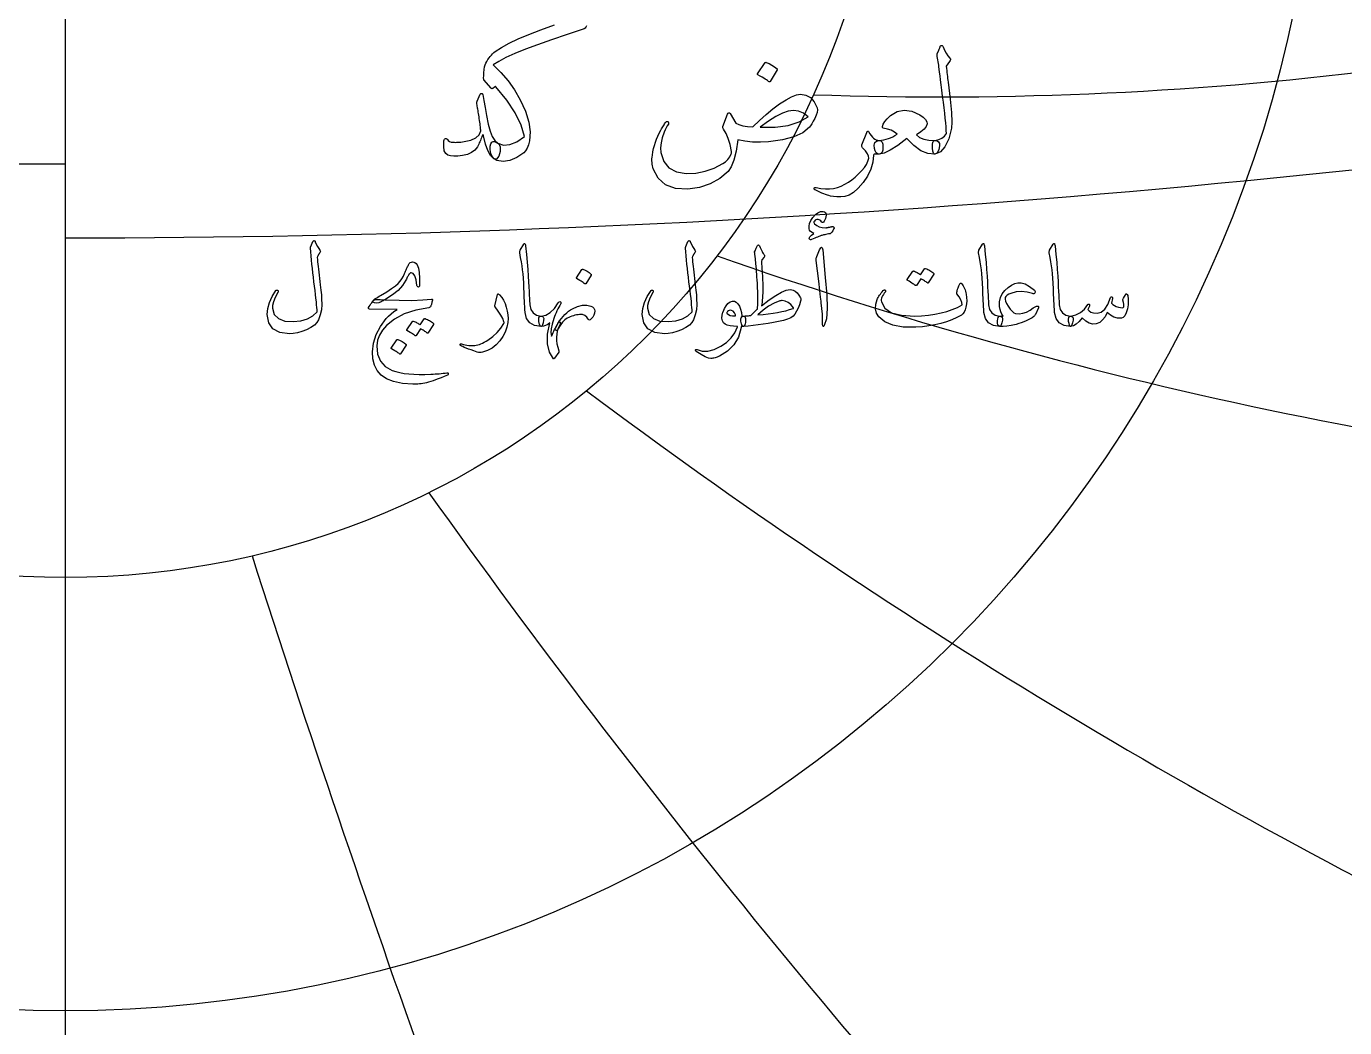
# Model space of a CAD drawing. Header units: millimetres. Extents: x -68 to 68, y -68 to 70.
# Drawn here: x -1.37 to 44.73, y -44.45 to -9.44 of the extents above; entities that cross this region are included whole.
import ezdxf

# ---------------------------------------------------------------- set-up
doc = ezdxf.new("R2010")
doc.units = ezdxf.units.MM
for name, color, linetype in [('CUT_OUTER', 1, 'Continuous'), ('ENGRAVE', 7, 'Continuous'), ('ENGRAVE_FINE', 8, 'Continuous'), ('TEXT', 5, 'Continuous')]:
    doc.layers.add(name, color=color, linetype=linetype)

msp = doc.modelspace()

# ---------------------------------------------------------------- linework, layer by layer
at = {"layer": 'CUT_OUTER'}
msp.add_arc((-0.0002, -0.0002), 68.4749, 142.031029, 87.802838, dxfattribs=at)
at = {"layer": 'ENGRAVE'}
for points in [[(0, -67), (0, 67)], [(0, -67), (0, 67)], [(0, -67), (0, -28.7086)], [(0, -67), (0, -28.7086)]]:
    msp.add_lwpolyline(points, dxfattribs=at)
for radius in [67, 43.8575, 28.7086]:
    msp.add_circle((0, 0), radius, dxfattribs=at)
for centre, radius, start, end in [((30.5344, 113.9561), 125.8643, 268.006904, 286.68594), ((73.6174, 127.5091), 153.628, 250.677722, 265.620952), ((138.6421, 138.6421), 200.9148, 233.175565, 244.382987), ((254.4763, 146.9219), 297.0988, 215.533322, 223.004937), ((567.3611, 152.024), 589.0105, 197.7922443, 201.5280516)]:
    msp.add_arc(centre, radius, start, end, dxfattribs=at)
at = {"layer": 'ENGRAVE_FINE'}
msp.add_lwpolyline([(-65.467, -14.2502), (0, -14.2502)], dxfattribs=at)
msp.add_arc((0, 410.0077), 426.843, 270, 278.890801, dxfattribs=at)
at = {"layer": 'TEXT'}
msp.add_lwpolyline([(18.2145, -9.4286), (18.1926, -9.4752), (18.1666, -9.5084), (18.1367, -9.5284), (17.5372, -9.7248), (16.995, -9.9096), (16.51, -10.0828), (16.0822, -10.2443), (15.7123, -10.3948), (15.4009, -10.535), (15.1481, -10.6649), (14.9538, -10.7845), (15.2266, -11.0507), (15.4754, -11.3434), (15.7003, -11.6628), (15.9012, -12.0087), (16.0848, -12.4119), (16.1993, -12.7858), (16.2445, -13.1305), (16.2206, -13.4458), (16.1846, -13.5875), (16.1407, -13.704), (16.0888, -13.7951), (16.029, -13.861), (15.7801, -14.0313), (15.5393, -14.1324), (15.3064, -14.1644), (15.0815, -14.1271), (14.9851, -14.0772), (14.9139, -13.9967), (14.868, -13.8856), (14.8473, -13.7439), (14.8483, -13.6308), (14.8673, -13.547), (14.9042, -13.4924), (14.9591, -13.4671), (14.9867, -13.4684), (15.0217, -13.4778), (15.0639, -13.4951), (15.1135, -13.5203), (15.3177, -13.5902), (15.5419, -13.5762), (15.7861, -13.4784), (16.0502, -13.2968), (15.9338, -12.8946), (15.7282, -12.4705), (15.4335, -12.0244), (15.0496, -11.5563), (15.0386, -11.5487), (15.027, -11.547), (15.0147, -11.5513), (15.0017, -11.5616), (14.9431, -11.6095), (14.9295, -11.6192), (14.9152, -11.6215), (14.9002, -11.6165), (14.8846, -11.6042), (14.6291, -11.3168), (14.6231, -11.2948), (14.6211, -11.2449), (14.6231, -11.1671), (14.6291, -11.0613), (14.6391, -10.9489), (14.6531, -10.8564), (14.671, -10.7839), (14.693, -10.7313), (14.7307, -10.6644), (14.7695, -10.6022), (14.8092, -10.5447), (14.85, -10.4918), (14.8917, -10.4432), (14.9345, -10.3986), (14.9782, -10.3581), (15.023, -10.3215), (15.2402, -10.1803), (15.5087, -10.0334), (15.8284, -9.8809), (16.1993, -9.7227), (16.6214, -9.5588), (17.0948, -9.3894)], dxfattribs=at)
for points in [[(30.4851, -10.396), (30.521, -10.3092), (30.549, -10.2403), (30.5689, -10.1894), (30.5809, -10.1565), (30.5902, -10.1355), (30.6022, -10.1205), (30.6168, -10.1116), (30.6341, -10.1086), (30.6537, -10.1119), (30.67, -10.1219), (30.683, -10.1385), (30.6927, -10.1618), (30.7369, -10.2759), (30.7898, -10.3787), (30.8513, -10.4702), (30.9215, -10.5503), (30.9412, -10.576), (30.9468, -10.6049), (30.9385, -10.6372), (30.9162, -10.6728), (30.7991, -10.8378), (30.8071, -10.9116), (30.8151, -10.9841), (30.8231, -11.0553), (30.831, -11.1252), (30.839, -11.1937), (30.847, -11.2609), (30.855, -11.3268), (30.863, -11.3913), (30.9365, -11.9888), (30.9814, -12.4558), (30.9977, -12.7925), (30.9854, -12.9987), (30.8849, -13.373), (30.7539, -13.6494), (30.5922, -13.8281), (30.3999, -13.9089), (30.3946, -13.9089), (30.3893, -13.9089), (30.384, -13.9089), (30.3786, -13.9089), (30.347, -13.879), (30.3267, -13.8104), (30.3178, -13.7033), (30.3201, -13.5576), (30.3251, -13.5037), (30.34, -13.4645), (30.365, -13.4398), (30.3999, -13.4299), (30.535, -13.4029), (30.6474, -13.354), (30.7372, -13.2832), (30.8044, -13.1903), (30.7999, -13.0789), (30.7918, -12.9522), (30.78, -12.8101), (30.7645, -12.6528), (30.7457, -12.4808), (30.7239, -12.2948), (30.6991, -12.0949), (30.6714, -11.881), (30.6458, -11.6707), (30.6221, -11.4818), (30.6005, -11.3141), (30.5809, -11.1678), (30.5639, -11.0427), (30.5503, -10.9389), (30.54, -10.8564), (30.533, -10.7952), (30.4798, -10.4918), (30.4781, -10.4619), (30.4784, -10.4359), (30.4808, -10.414), (30.4851, -10.396)], [(24.4599, -10.71), (24.4666, -10.7034), (24.4759, -10.6994), (24.4879, -10.698), (24.5025, -10.6994), (24.606, -10.7413), (24.7034, -10.7925), (24.7949, -10.8531), (24.8804, -10.9229), (24.8887, -10.9336), (24.8924, -10.9442), (24.8914, -10.9549), (24.8857, -10.9655), (24.6356, -11.37), (24.6262, -11.3797), (24.6143, -11.382), (24.5996, -11.377), (24.5823, -11.3647), (24.5674, -11.3541), (24.5437, -11.3381), (24.5115, -11.3168), (24.4706, -11.2902), (24.4203, -11.2582), (24.3601, -11.221), (24.2899, -11.1784), (24.2098, -11.1305), (24.1991, -11.1225), (24.1938, -11.1145), (24.1938, -11.1066), (24.1991, -11.0986)], [(14.9644, -14.0632), (14.861, -13.9555), (14.7688, -13.7865), (14.688, -13.5563), (14.6185, -13.2649), (14.6088, -13.2329), (14.5958, -13.2276), (14.5795, -13.2489), (14.5599, -13.2968), (14.5435, -13.3419), (14.526, -13.3866), (14.5075, -13.431), (14.4881, -13.4751), (14.4679, -13.5188), (14.4475, -13.5623), (14.4267, -13.6053), (14.4056, -13.6481), (14.3171, -13.7652), (14.2006, -13.8557), (14.0563, -13.9195), (13.884, -13.9568), (13.7163, -13.9741), (13.5752, -13.9781), (13.4608, -13.9688), (13.373, -13.9461), (13.2945, -13.8909), (13.2452, -13.7891), (13.2253, -13.6408), (13.2346, -13.4458), (13.2419, -13.4129), (13.2532, -13.3886), (13.2685, -13.373), (13.2878, -13.366), (13.3098, -13.3657), (13.3277, -13.37), (13.3417, -13.379), (13.3517, -13.3926), (13.382, -13.4348), (13.4249, -13.4658), (13.4804, -13.4854), (13.5486, -13.4937), (13.5874, -13.4957), (13.6291, -13.4964), (13.6739, -13.4957), (13.7216, -13.4937), (13.772, -13.4904), (13.8247, -13.4857), (13.8798, -13.4798), (13.9372, -13.4724), (14.1754, -13.4212), (14.3523, -13.342), (14.4681, -13.2349), (14.5227, -13.0999), (14.5198, -13.0709), (14.5167, -13.0373), (14.5132, -12.9991), (14.5094, -12.9561), (14.5045, -12.9082), (14.498, -12.855), (14.4899, -12.7965), (14.4801, -12.7326), (14.4698, -12.6676), (14.4601, -12.6055), (14.4511, -12.5465), (14.4428, -12.4904), (14.4345, -12.4374), (14.4255, -12.3873), (14.4159, -12.3402), (14.4056, -12.2961), (14.3906, -12.2113), (14.3829, -12.1431), (14.3826, -12.0916), (14.3896, -12.0566), (14.5014, -11.8118), (14.5104, -11.8002), (14.5213, -11.7918), (14.5343, -11.7868), (14.5493, -11.7852), (14.5639, -11.7878), (14.5759, -11.7958), (14.5852, -11.8091), (14.5919, -11.8278), (14.6258, -12.036), (14.669, -12.2775), (14.7216, -12.5523), (14.7835, -12.8603), (14.846, -13.1032), (14.9219, -13.2941), (15.011, -13.4332), (15.1135, -13.5203), (15.1507, -13.5509), (15.1773, -13.5949), (15.1933, -13.6521), (15.1986, -13.7226), (15.193, -13.8164), (15.176, -13.9009), (15.1477, -13.9761), (15.1081, -14.042), (15.0792, -14.0732), (15.0456, -14.0872), (15.0073, -14.0839), (14.9644, -14.0632)], [(25.7054, -11.8171), (25.891, -11.8444), (26.0487, -11.9316), (26.1784, -12.0786), (26.2802, -12.2855), (26.2916, -12.3647), (26.2829, -12.4532), (26.2543, -12.551), (26.2057, -12.6581), (26.1498, -12.7612), (26.0993, -12.847), (26.054, -12.9156), (26.0141, -12.9668), (25.7812, -13.1584), (25.4659, -13.3074), (25.068, -13.4139), (24.5877, -13.4778), (24.2986, -13.4917), (24.0221, -13.4857), (23.7583, -13.4598), (23.5072, -13.4139), (23.448, -13.8041), (23.3715, -14.1178), (23.2776, -14.355), (23.1665, -14.5157), (22.8751, -14.7635), (22.5438, -14.9481), (22.1725, -15.0695), (21.7614, -15.1278), (21.3286, -15.1075), (20.9829, -14.9827), (20.7245, -14.7535), (20.5531, -14.4199), (20.5385, -14.3681), (20.5265, -14.3141), (20.5172, -14.2577), (20.5106, -14.199), (20.5072, -14.1383), (20.5079, -14.0759), (20.5126, -14.0119), (20.5212, -13.9461), (20.5398, -13.8299), (20.5638, -13.7153), (20.5931, -13.6023), (20.6277, -13.4911), (20.6672, -13.3818), (20.7115, -13.2748), (20.7604, -13.1702), (20.814, -13.0679), (20.8377, -13.0263), (20.8612, -12.9868), (20.8843, -12.9492), (20.9071, -12.9136), (20.9292, -12.88), (20.9503, -12.8484), (20.9705, -12.8188), (20.9896, -12.7911), (21.0032, -12.7755), (21.0175, -12.7659), (21.0325, -12.7622), (21.0481, -12.7645), (21.0648, -12.7709), (21.0774, -12.7792), (21.0861, -12.7895), (21.0907, -12.8018), (21.0921, -12.8158), (21.0907, -12.8311), (21.0867, -12.8477), (21.0801, -12.8657), (21.0412, -12.9245), (21.0042, -12.9894), (20.9693, -13.0603), (20.9364, -13.1371), (20.8672, -13.3337), (20.8246, -13.519), (20.8086, -13.693), (20.8193, -13.8557), (20.9187, -14.1647), (21.1, -14.3893), (21.3632, -14.5293), (21.7081, -14.5849), (22.0415, -14.5692), (22.3655, -14.5064), (22.6802, -14.3962), (22.9856, -14.2389), (23.0777, -14.1734), (23.1572, -14.0939), (23.2241, -14.0004), (23.2783, -13.8929), (23.2846, -13.878), (23.2876, -13.8597), (23.2873, -13.838), (23.2836, -13.8131), (23.2367, -13.5749), (23.1758, -13.366), (23.101, -13.1864), (23.0122, -13.036), (22.9945, -13.0084), (22.9842, -12.9841), (22.9812, -12.9631), (22.9856, -12.9455), (23.1506, -12.5091), (23.1742, -12.4761), (23.1971, -12.4625), (23.2194, -12.4681), (23.241, -12.4931), (23.438, -12.8284), (23.5434, -12.8783), (23.6788, -12.9162), (23.8442, -12.9422), (24.0394, -12.9561), (24.2713, -12.7303), (24.5038, -12.521), (24.737, -12.3284), (24.9709, -12.1524), (25.1944, -12.0057), (25.3914, -11.9009), (25.5617, -11.8381), (25.7054, -11.8171)], [(25.9662, -12.6049), (25.8029, -12.4804), (25.6322, -12.4053), (25.4542, -12.3793), (25.269, -12.4026), (25.068, -12.4735), (24.8378, -12.5902), (24.5783, -12.7529), (24.2896, -12.9615), (24.8155, -12.9631), (25.2703, -12.9043), (25.6538, -12.7848), (25.9662, -12.6049)], [(30.3999, -13.4299), (30.4778, -13.4415), (30.5303, -13.4764), (30.5576, -13.5346), (30.5596, -13.6161), (30.5336, -13.7422), (30.4984, -13.833), (30.4538, -13.8886), (30.3999, -13.9089), (30.1547, -13.8866), (29.9089, -13.7878), (29.6624, -13.6125), (29.4152, -13.3607), (29.1035, -13.6025), (28.8391, -13.7745), (28.6218, -13.8766), (28.4519, -13.9089), (28.3956, -13.8963), (28.3494, -13.8583), (28.3131, -13.7951), (28.2869, -13.7066), (28.2792, -13.5895), (28.3042, -13.5044), (28.3617, -13.4511), (28.4519, -13.4299), (28.5339, -13.4219), (28.6149, -13.4086), (28.6949, -13.3899), (28.7739, -13.366), (28.8519, -13.3364), (28.9289, -13.3008), (29.0049, -13.2592), (29.0799, -13.2116), (28.9878, -13.1365), (28.8763, -13.0759), (28.7456, -13.03), (28.5956, -12.9987), (28.5819, -12.9931), (28.5729, -12.9814), (28.5686, -12.9638), (28.569, -12.9402), (28.5942, -12.8587), (28.6488, -12.7685), (28.7326, -12.6697), (28.8457, -12.5623), (29.0816, -12.4209), (29.3314, -12.3693), (29.5952, -12.4076), (29.873, -12.5357), (29.9907, -12.6175), (30.0726, -12.698), (30.1185, -12.7772), (30.1285, -12.855), (30.0992, -12.9389), (30.0273, -13.0307), (29.9129, -13.1305), (29.7559, -13.2382), (29.868, -13.3221), (30.0127, -13.382), (30.19, -13.4179), (30.3999, -13.4299)], [(27.8504, -13.5789), (28.0154, -13.1531), (28.0337, -13.1192), (28.0513, -13.1025), (28.0683, -13.1032), (28.0846, -13.1211), (28.1292, -13.1957), (28.1724, -13.2595), (28.2143, -13.3128), (28.2549, -13.3553), (28.2995, -13.3879), (28.3481, -13.4112), (28.4006, -13.4252), (28.4572, -13.4299), (28.5131, -13.4445), (28.553, -13.4884), (28.5769, -13.5616), (28.5849, -13.6641), (28.5769, -13.7672), (28.553, -13.8424), (28.5131, -13.8896), (28.4572, -13.9089), (28.4143, -13.9109), (28.3707, -13.9116), (28.3264, -13.9109), (28.2815, -13.9089), (28.2739, -13.9109), (28.2669, -13.9169), (28.2606, -13.9269), (28.2549, -13.9408), (28.2263, -14.1927), (28.1565, -14.4372), (28.0453, -14.6743), (27.893, -14.9042), (27.723, -15.1041), (27.559, -15.2515), (27.401, -15.3463), (27.249, -15.3886), (27.1059, -15.3995), (26.9748, -15.4005), (26.8557, -15.3916), (26.7486, -15.3726), (26.6962, -15.358), (26.6402, -15.3407), (26.5805, -15.3207), (26.5171, -15.2981), (26.4504, -15.2721), (26.3807, -15.2422), (26.308, -15.2083), (26.2323, -15.1703), (26.2134, -15.1617), (26.1991, -15.1517), (26.1894, -15.1404), (26.1844, -15.1278), (26.1811, -15.1108), (26.1818, -15.0972), (26.1864, -15.0868), (26.1951, -15.0799), (26.2064, -15.0735), (26.219, -15.0705), (26.233, -15.0709), (26.2483, -15.0745), (26.416, -15.1085), (26.573, -15.1251), (26.7194, -15.1244), (26.8551, -15.1065), (26.9893, -15.071), (27.1205, -15.0233), (27.2488, -14.9633), (27.374, -14.8909), (27.4966, -14.8066), (27.6169, -14.7106), (27.7348, -14.603), (27.8504, -14.4837), (27.9372, -14.375), (28.0061, -14.2668), (28.057, -14.1594), (28.0899, -14.0526), (28.0803, -13.9781), (28.0407, -13.8929), (27.9712, -13.7971), (27.8717, -13.6907), (27.8544, -13.6677), (27.8451, -13.6414), (27.8438, -13.6118), (27.8504, -13.5789)], [(26.7327, -16.6899), (26.6806, -16.6997), (26.6324, -16.7089), (26.5878, -16.7176), (26.547, -16.7259), (26.5102, -16.7339), (26.4777, -16.7418), (26.4494, -16.7498), (26.4253, -16.7578), (26.4008, -16.7669), (26.3714, -16.7783), (26.337, -16.7919), (26.2975, -16.8077), (26.2531, -16.826), (26.2037, -16.8471), (26.1493, -16.8709), (26.09, -16.8975), (26.0658, -16.9055), (26.0451, -16.9055), (26.0278, -16.8975), (26.0141, -16.8816), (26.0059, -16.8424), (26.0291, -16.7967), (26.0837, -16.7446), (26.1698, -16.6859), (26.1039, -16.6485), (26.054, -16.6081), (26.0201, -16.5647), (26.0021, -16.5183), (25.9986, -16.4307), (26.0201, -16.3357), (26.0665, -16.2331), (26.1379, -16.1231), (26.2229, -16.0245), (26.3105, -15.9564), (26.4006, -15.9187), (26.4931, -15.9115), (26.5448, -15.9245), (26.58, -15.9514), (26.5987, -15.9923), (26.6009, -16.0472), (26.5919, -16.1066), (26.577, -16.161), (26.556, -16.2104), (26.5291, -16.2548), (26.5021, -16.286), (26.4772, -16.2997), (26.4542, -16.296), (26.4333, -16.2748), (26.4093, -16.2431), (26.3814, -16.2199), (26.3494, -16.2052), (26.3135, -16.1989), (26.2758, -16.1989), (26.2427, -16.2069), (26.214, -16.2229), (26.1898, -16.2468), (26.172, -16.2758), (26.1668, -16.3027), (26.174, -16.3277), (26.1938, -16.3506), (26.2676, -16.4053), (26.3574, -16.4454), (26.4632, -16.4711), (26.585, -16.4824), (26.5956, -16.482), (26.6074, -16.4809), (26.6205, -16.479), (26.6349, -16.4764), (26.6505, -16.4733), (26.6673, -16.4699), (26.6854, -16.4663), (26.7047, -16.4624), (26.7257, -16.4585), (26.7446, -16.4549), (26.7616, -16.4515), (26.7766, -16.4484), (26.7898, -16.4458), (26.8015, -16.4439), (26.8118, -16.4428), (26.8205, -16.4424), (26.837, -16.4442), (26.8504, -16.4494), (26.8609, -16.4582), (26.8684, -16.4704), (26.8731, -16.4821), (26.8754, -16.4933), (26.8751, -16.5041), (26.8724, -16.5143), (26.8337, -16.5866), (26.7975, -16.64), (26.7638, -16.6745), (26.7327, -16.6899)], [(8.6532, -16.9614), (8.6602, -16.9492), (8.6692, -16.9404), (8.6801, -16.9352), (8.6931, -16.9334), (8.7061, -16.9357), (8.7171, -16.9424), (8.726, -16.9537), (8.733, -16.9694), (8.7702, -17.0609), (8.8099, -17.14), (8.852, -17.2066), (8.8967, -17.2608), (8.9099, -17.2802), (8.9137, -17.3027), (8.9079, -17.3282), (8.8927, -17.3566), (8.883, -17.3703), (8.8737, -17.3835), (8.865, -17.3963), (8.8568, -17.4085), (8.849, -17.42), (8.8418, -17.4304), (8.8351, -17.4399), (8.8288, -17.4484), (8.8184, -17.4639), (8.8109, -17.4823), (8.8064, -17.5038), (8.8049, -17.5282), (8.8096, -17.5972), (8.8159, -17.6725), (8.8236, -17.7539), (8.8328, -17.8416), (8.8433, -17.9355), (8.8548, -18.0357), (8.8673, -18.1421), (8.8807, -18.2548), (8.8958, -18.3672), (8.9092, -18.4728), (8.9208, -18.5718), (8.9306, -18.664), (8.939, -18.7497), (8.9461, -18.8291), (8.952, -18.9023), (8.9566, -18.9693), (8.9618, -19.1677), (8.9456, -19.3556), (8.9079, -19.5329), (8.8488, -19.6999), (8.7912, -19.7979), (8.7021, -19.8885), (8.5816, -19.9716), (8.4296, -20.0472), (8.265, -20.1098), (8.1103, -20.1539), (7.9656, -20.1796), (7.8308, -20.1869), (7.4935, -20.1405), (7.252, -20.0132), (7.1063, -19.8051), (7.0564, -19.5162), (7.0739, -19.3009), (7.1303, -19.0901), (7.2256, -18.8838), (7.3598, -18.6819), (7.37, -18.6702), (7.3808, -18.663), (7.392, -18.6602), (7.4037, -18.662), (7.4162, -18.6667), (7.4257, -18.6729), (7.4322, -18.6807), (7.4356, -18.6899), (7.4381, -18.7036), (7.4376, -18.7168), (7.4341, -18.7296), (7.4277, -18.7418), (7.3361, -18.9202), (7.273, -19.0721), (7.2383, -19.1976), (7.2321, -19.2967), (7.2987, -19.51), (7.4426, -19.6589), (7.6639, -19.7435), (7.9626, -19.7637), (8.2318, -19.7345), (8.4606, -19.6669), (8.6489, -19.5609), (8.7969, -19.4164), (8.7938, -19.3467), (8.7884, -19.2652), (8.7808, -19.1721), (8.7709, -19.0671), (8.7586, -18.9502), (8.7435, -18.8211), (8.7257, -18.6798), (8.7051, -18.5262), (8.6856, -18.3678), (8.6672, -18.2119), (8.6497, -18.0584), (8.6332, -17.9075), (8.618, -17.759), (8.6043, -17.6131), (8.5921, -17.4696), (8.5813, -17.3286), (8.5654, -17.1929), (8.5661, -17.1775), (8.5684, -17.163), (8.5721, -17.1495), (8.5773, -17.137)], [(16.0263, -17.0572), (16.034, -17.0452), (16.0413, -17.0372), (16.048, -17.0332), (16.0542, -17.0332), (16.0637, -17.0385), (16.0722, -17.0542), (16.0797, -17.0804), (16.0862, -17.1171), (16.1191, -17.4152), (16.146, -17.6909), (16.167, -17.9442), (16.182, -18.1749), (16.1916, -18.3723), (16.2004, -18.5492), (16.2085, -18.7056), (16.2159, -18.8416), (16.2223, -18.9571), (16.2274, -19.0522), (16.2313, -19.1268), (16.2339, -19.1809), (16.2693, -19.3431), (16.3476, -19.4623), (16.4689, -19.5387), (16.6331, -19.5721), (16.6787, -19.5841), (16.7079, -19.612), (16.7206, -19.6559), (16.7169, -19.7158), (16.6982, -19.8101), (16.678, -19.8775), (16.6563, -19.9179), (16.6331, -19.9314), (16.402, -19.901), (16.2319, -19.8096), (16.1226, -19.6574), (16.0742, -19.4444), (16.0666, -19.3425), (16.0597, -19.2403), (16.0536, -19.1379), (16.0482, -19.0352), (16.0434, -18.9323), (16.0388, -18.8291), (16.0344, -18.7257), (16.0303, -18.622), (16.0228, -18.4243), (16.0123, -18.2463), (15.9988, -18.088), (15.9824, -17.9494), (15.9629, -17.8163), (15.9405, -17.6745), (15.915, -17.5239), (15.8866, -17.3646), (15.8828, -17.3359), (15.8836, -17.3097), (15.8888, -17.286), (15.8985, -17.2648)], [(21.7667, -16.9614), (21.7737, -16.9492), (21.7827, -16.9404), (21.7936, -16.9352), (21.8066, -16.9334), (21.8196, -16.9357), (21.8306, -16.9424), (21.8395, -16.9537), (21.8465, -16.9694), (21.8837, -17.0609), (21.9234, -17.14), (21.9655, -17.2066), (22.0102, -17.2608), (22.0234, -17.2802), (22.0272, -17.3027), (22.0214, -17.3282), (22.0062, -17.3566), (21.9965, -17.3703), (21.9872, -17.3835), (21.9785, -17.3963), (21.9703, -17.4085), (21.9625, -17.42), (21.9553, -17.4304), (21.9486, -17.4399), (21.9423, -17.4484), (21.9319, -17.4639), (21.9244, -17.4823), (21.9199, -17.5038), (21.9184, -17.5282), (21.9231, -17.5972), (21.9294, -17.6725), (21.9371, -17.7539), (21.9463, -17.8416), (21.9568, -17.9355), (21.9683, -18.0357), (21.9808, -18.1421), (21.9942, -18.2548), (22.0093, -18.3672), (22.0227, -18.4728), (22.0343, -18.5718), (22.0441, -18.664), (22.0525, -18.7497), (22.0596, -18.8291), (22.0655, -18.9023), (22.0701, -18.9693), (22.0753, -19.1677), (22.0591, -19.3556), (22.0214, -19.5329), (21.9623, -19.6999), (21.9047, -19.7979), (21.8156, -19.8885), (21.6951, -19.9716), (21.5431, -20.0472), (21.3785, -20.1098), (21.2238, -20.1539), (21.0791, -20.1796), (20.9444, -20.1869), (20.607, -20.1405), (20.3655, -20.0132), (20.2198, -19.8051), (20.1699, -19.5162), (20.1874, -19.3009), (20.2438, -19.0901), (20.3391, -18.8838), (20.4733, -18.6819), (20.4835, -18.6702), (20.4943, -18.663), (20.5055, -18.6602), (20.5172, -18.662), (20.5297, -18.6667), (20.5392, -18.6729), (20.5457, -18.6807), (20.5492, -18.6899), (20.5516, -18.7036), (20.5511, -18.7168), (20.5477, -18.7296), (20.5412, -18.7418), (20.4496, -18.9202), (20.3865, -19.0721), (20.3518, -19.1976), (20.3456, -19.2967), (20.4122, -19.51), (20.5561, -19.6589), (20.7774, -19.7435), (21.0761, -19.7637), (21.3453, -19.7345), (21.5741, -19.6669), (21.7625, -19.5609), (21.9104, -19.4164), (21.9073, -19.3467), (21.9019, -19.2652), (21.8943, -19.1721), (21.8845, -19.0671), (21.8721, -18.9502), (21.857, -18.8211), (21.8392, -18.6798), (21.8186, -18.5262), (21.7991, -18.3678), (21.7807, -18.2119), (21.7632, -18.0584), (21.7467, -17.9075), (21.7315, -17.759), (21.7178, -17.6131), (21.7056, -17.4696), (21.6948, -17.3286), (21.6789, -17.1929), (21.6796, -17.1775), (21.6819, -17.163), (21.6856, -17.1495), (21.6908, -17.137)], [(32.0699, -17.0572), (32.0776, -17.0452), (32.0848, -17.0372), (32.0916, -17.0332), (32.0978, -17.0332), (32.1073, -17.0385), (32.1158, -17.0542), (32.1233, -17.0804), (32.1298, -17.1171), (32.1627, -17.4152), (32.1896, -17.6909), (32.2106, -17.9442), (32.2256, -18.1749), (32.2352, -18.3723), (32.244, -18.5492), (32.2521, -18.7056), (32.2595, -18.8416), (32.2659, -18.9571), (32.271, -19.0522), (32.2748, -19.1268), (32.2775, -19.1809), (32.3129, -19.3431), (32.3912, -19.4623), (32.5125, -19.5387), (32.6767, -19.5721), (32.7223, -19.5841), (32.7515, -19.612), (32.7642, -19.6559), (32.7605, -19.7158), (32.7418, -19.8101), (32.7216, -19.8775), (32.6999, -19.9179), (32.6767, -19.9314), (32.4456, -19.901), (32.2755, -19.8096), (32.1662, -19.6574), (32.1178, -19.4444), (32.1102, -19.3425), (32.1033, -19.2403), (32.0972, -19.1379), (32.0918, -19.0352), (32.087, -18.9323), (32.0824, -18.8291), (32.078, -18.7257), (32.0739, -18.622), (32.0664, -18.4243), (32.0559, -18.2463), (32.0424, -18.088), (32.026, -17.9494), (32.0065, -17.8163), (31.9841, -17.6745), (31.9586, -17.5239), (31.9302, -17.3646), (31.9264, -17.3359), (31.9272, -17.3097), (31.9324, -17.286), (31.9421, -17.2648)], [(34.5409, -17.0572), (34.5486, -17.0452), (34.5559, -17.0372), (34.5626, -17.0332), (34.5688, -17.0332), (34.5783, -17.0385), (34.5868, -17.0542), (34.5943, -17.0804), (34.6008, -17.1171), (34.6337, -17.4152), (34.6606, -17.6909), (34.6816, -17.9442), (34.6966, -18.1749), (34.7062, -18.3723), (34.715, -18.5492), (34.7231, -18.7056), (34.7305, -18.8416), (34.7369, -18.9571), (34.742, -19.0522), (34.7458, -19.1268), (34.7485, -19.1809), (34.7839, -19.3431), (34.8622, -19.4623), (34.9835, -19.5387), (35.1477, -19.5721), (35.1933, -19.5841), (35.2225, -19.612), (35.2352, -19.6559), (35.2315, -19.7158), (35.2128, -19.8101), (35.1926, -19.8775), (35.1709, -19.9179), (35.1477, -19.9314), (34.9166, -19.901), (34.7465, -19.8096), (34.6372, -19.6574), (34.5888, -19.4444), (34.5812, -19.3425), (34.5743, -19.2403), (34.5682, -19.1379), (34.5628, -19.0352), (34.558, -18.9323), (34.5534, -18.8291), (34.549, -18.7257), (34.5449, -18.622), (34.5374, -18.4243), (34.5269, -18.2463), (34.5134, -18.088), (34.497, -17.9494), (34.4775, -17.8163), (34.4551, -17.6745), (34.4296, -17.5239), (34.4012, -17.3646), (34.3974, -17.3359), (34.3982, -17.3097), (34.4034, -17.286), (34.4131, -17.2648)], [(24.2018, -17.1051), (24.2113, -17.0949), (24.2197, -17.0881), (24.2272, -17.0849), (24.2337, -17.0851), (24.2414, -17.0886), (24.2487, -17.0951), (24.2554, -17.1046), (24.2617, -17.1171), (24.287, -17.171), (24.3111, -17.2209), (24.3339, -17.2668), (24.3555, -17.3087), (24.376, -17.3461), (24.3959, -17.3785), (24.415, -17.406), (24.4333, -17.4284), (24.4468, -17.4469), (24.4513, -17.4664), (24.4468, -17.4868), (24.4333, -17.5083), (24.3535, -17.6081), (24.3432, -17.6253), (24.3365, -17.645), (24.3333, -17.6672), (24.3335, -17.6919), (24.3465, -17.8803), (24.3575, -18.0462), (24.3664, -18.1897), (24.3734, -18.3107), (24.3787, -18.4095), (24.3824, -18.4863), (24.3847, -18.5412), (24.3854, -18.5741), (24.3845, -18.6714), (24.3819, -18.7638), (24.3775, -18.8511), (24.3714, -18.9334), (24.3638, -19.0108), (24.355, -19.0831), (24.3449, -19.1505), (24.3335, -19.2128), (24.6047, -19.0053), (24.8395, -18.8456), (25.0378, -18.7338), (25.1998, -18.6699), (25.2719, -18.653), (25.3365, -18.646), (25.3936, -18.649), (25.4433, -18.662), (25.5134, -18.6984), (25.58, -18.7558), (25.6431, -18.8341), (25.7027, -18.9334), (25.712, -18.9571), (25.7157, -18.9843), (25.714, -19.015), (25.7067, -19.0492), (25.6671, -19.1719), (25.6199, -19.2887), (25.5653, -19.3995), (25.5031, -19.5043), (25.4428, -19.5716), (25.3574, -19.63), (25.2472, -19.6794), (25.1119, -19.7198), (24.9309, -19.7599), (24.7512, -19.7962), (24.5726, -19.8287), (24.3954, -19.8575), (24.2196, -19.8824), (24.0456, -19.9029), (23.8733, -19.9193), (23.7028, -19.9314), (23.6836, -19.9259), (23.6659, -19.9094), (23.6496, -19.882), (23.6349, -19.8436), (23.6219, -19.7964), (23.615, -19.7508), (23.614, -19.7066), (23.619, -19.6639), (23.6302, -19.6268), (23.6479, -19.5991), (23.6721, -19.5809), (23.7028, -19.5721), (23.7436, -19.5699), (23.7821, -19.5671), (23.8184, -19.5639), (23.8525, -19.5601), (23.8843, -19.5564), (23.9139, -19.5532), (23.9412, -19.5504), (23.9662, -19.5482), (24.1898, -19.3326), (24.1918, -19.3232), (24.1938, -19.3111), (24.1958, -19.2963), (24.1978, -19.2787), (24.1998, -19.2584), (24.2018, -19.2353), (24.2038, -19.2095), (24.2058, -19.1809), (24.2075, -19.1498), (24.2088, -19.1165), (24.2095, -19.081), (24.2098, -19.0432), (24.2098, -19.0034), (24.2098, -18.9619), (24.2098, -18.9186), (24.2098, -18.8735), (24.2093, -18.8226), (24.2078, -18.7618), (24.2053, -18.6909), (24.2018, -18.6101), (24.1973, -18.5197), (24.1918, -18.4204), (24.1853, -18.3122), (24.1778, -18.1949), (24.1606, -17.9347), (24.1449, -17.7288), (24.1307, -17.5774), (24.1179, -17.4803), (24.1077, -17.418), (24.101, -17.3706), (24.0977, -17.3381), (24.098, -17.3207), (24.1101, -17.2877), (24.1224, -17.2568), (24.135, -17.2279), (24.1479, -17.2009), (24.161, -17.1755), (24.1743, -17.151), (24.1879, -17.1276), (24.2018, -17.1051)], [(26.3694, -17.2568), (26.4076, -17.1829), (26.4383, -17.157), (26.4615, -17.179), (26.4772, -17.2488), (26.569, -18.2268), (26.6236, -18.8271), (26.6359, -19.3067), (26.6057, -19.6654), (26.5331, -19.9034), (26.5198, -19.9229), (26.5081, -19.9334), (26.4979, -19.9349), (26.4892, -19.9274), (26.4822, -19.9157), (26.4772, -19.9005), (26.4742, -19.8817), (26.4732, -19.8595), (26.4732, -19.6866), (26.4652, -19.5033), (26.4492, -19.3094), (26.4253, -19.1051), (26.42, -19.0517), (26.4043, -18.9075), (26.3781, -18.6724), (26.3415, -18.3466), (26.2536, -17.6241), (26.2516, -17.5856), (26.2536, -17.5502), (26.2596, -17.5178), (26.2696, -17.4883)], [(10.729, -19.0691), (10.7527, -19.0413), (10.7799, -19.0137), (10.8106, -18.9864), (10.8448, -18.9594), (10.8824, -18.9323), (10.9236, -18.905), (10.9683, -18.8774), (11.0164, -18.8496), (11.23, -18.7233), (11.4036, -18.6121), (11.5374, -18.5158), (11.6312, -18.4344), (11.7038, -18.3543), (11.7659, -18.2697), (11.8175, -18.1807), (11.8587, -18.0871), (11.8765, -18.0403), (11.8941, -17.9958), (11.9115, -17.9535), (11.9286, -17.9135), (11.9452, -17.8762), (11.961, -17.8421), (11.9761, -17.8113), (11.9904, -17.7837), (12.0221, -17.7366), (12.0573, -17.7029), (12.096, -17.6827), (12.1381, -17.6759), (12.1793, -17.6827), (12.219, -17.7029), (12.2572, -17.7366), (12.2938, -17.7837), (12.3395, -17.8915), (12.3687, -18.0472), (12.3814, -18.2508), (12.3777, -18.5023), (12.3752, -18.525), (12.3677, -18.5412), (12.3552, -18.5509), (12.3377, -18.5542), (12.3198, -18.5507), (12.3058, -18.5402), (12.2958, -18.5227), (12.2898, -18.4983), (12.2592, -18.3062), (12.215, -18.169), (12.1574, -18.0866), (12.0862, -18.0592), (12.068, -18.0624), (12.0493, -18.0721), (12.0301, -18.0884), (12.0104, -18.1111), (12.0017, -18.1247), (11.9914, -18.1415), (11.9797, -18.1616), (11.9665, -18.1849), (11.9518, -18.2115), (11.9356, -18.2413), (11.9178, -18.2744), (11.8986, -18.3107), (11.7844, -18.4978), (11.6292, -18.6719), (11.4331, -18.8331), (11.196, -18.9813), (11.1936, -18.9828), (11.1861, -18.9873), (11.1736, -18.9948), (11.1561, -19.0053), (11.1337, -19.0187), (11.1062, -19.0352), (11.0738, -19.0547), (11.0364, -19.0771), (10.9573, -19.1125), (10.8797, -19.123), (10.8036, -19.1086), (10.729, -19.0691)], [(18.0582, -17.9434), (18.0632, -17.9384), (18.0702, -17.9354), (18.0791, -17.9344), (18.0901, -17.9354), (18.1677, -17.9669), (18.2408, -18.0053), (18.3094, -18.0507), (18.3735, -18.1031), (18.3798, -18.1111), (18.3825, -18.1191), (18.3818, -18.127), (18.3775, -18.135), (18.1899, -18.4384), (18.1829, -18.4456), (18.174, -18.4474), (18.163, -18.4436), (18.15, -18.4344), (18.1388, -18.4264), (18.1211, -18.4145), (18.0969, -18.3985), (18.0662, -18.3785), (18.0285, -18.3546), (17.9833, -18.3266), (17.9307, -18.2947), (17.8706, -18.2588), (17.8626, -18.2528), (17.8586, -18.2468), (17.8586, -18.2408), (17.8626, -18.2348)], [(30.042, -17.9155), (30.047, -17.9105), (30.054, -17.9075), (30.0629, -17.9065), (30.0739, -17.9075), (30.1132, -17.9222), (30.1513, -17.9384), (30.1881, -17.9561), (30.2236, -17.9753), (30.2582, -17.9963), (30.292, -18.0193), (30.325, -18.0442), (30.3573, -18.0711), (30.3636, -18.0794), (30.3663, -18.0881), (30.3656, -18.0973), (30.3613, -18.1071), (30.1697, -18.4105), (30.1645, -18.4145), (30.1567, -18.4145), (30.1465, -18.4105), (30.1338, -18.4025), (30.1251, -18.3951), (30.1108, -18.385), (30.0911, -18.3722), (30.0659, -18.3566), (30.035, -18.338), (29.9981, -18.3162), (29.9552, -18.2911), (29.9062, -18.2628), (29.7546, -18.4983), (29.7476, -18.5055), (29.7386, -18.5073), (29.7276, -18.5035), (29.7146, -18.4943), (29.7034, -18.4863), (29.6857, -18.4743), (29.6615, -18.4584), (29.6308, -18.4384), (29.5931, -18.4145), (29.548, -18.3865), (29.4953, -18.3546), (29.4352, -18.3186), (29.429, -18.3127), (29.4262, -18.3067), (29.427, -18.3007), (29.4312, -18.2947), (29.6268, -18.0033), (29.6318, -17.9983), (29.6388, -17.9953), (29.6478, -17.9943), (29.6587, -17.9953), (29.6922, -18.0062), (29.7246, -18.0188), (29.7561, -18.0331), (29.7865, -18.0492), (29.8159, -18.0668), (29.8444, -18.0856), (29.8718, -18.1057), (29.8983, -18.127)], [(31.3433, -18.4464), (31.3702, -18.4801), (31.3947, -18.5172), (31.4171, -18.5579), (31.4372, -18.6021), (31.455, -18.6495), (31.4706, -18.6999), (31.4839, -18.7533), (31.495, -18.8097), (31.5095, -18.9229), (31.513, -19.0352), (31.5055, -19.1465), (31.4871, -19.2568), (31.4591, -19.3551), (31.4232, -19.4344), (31.3793, -19.4948), (31.3274, -19.5362), (31.1627, -19.6233), (30.9881, -19.7009), (30.8034, -19.769), (30.6088, -19.8276), (30.4042, -19.8763), (30.1897, -19.9144), (29.9651, -19.9421), (29.7306, -19.9593), (29.291, -19.9548), (28.9302, -19.8935), (28.6483, -19.7752), (28.4452, -19.6001), (28.3619, -19.4631), (28.3234, -19.3156), (28.3299, -19.1577), (28.3813, -18.9893), (28.3987, -18.953), (28.4188, -18.9159), (28.4416, -18.8781), (28.4672, -18.8396), (28.4955, -18.8003), (28.5265, -18.7603), (28.5603, -18.7195), (28.5969, -18.6779), (28.6091, -18.6662), (28.6218, -18.659), (28.6351, -18.6562), (28.6488, -18.658), (28.658, -18.6615), (28.6658, -18.6679), (28.672, -18.6774), (28.6767, -18.6899), (28.679, -18.7016), (28.6777, -18.7129), (28.673, -18.7236), (28.6648, -18.7338), (28.6306, -18.7745), (28.5999, -18.8166), (28.5727, -18.8603), (28.549, -18.9055), (28.5328, -18.9486), (28.524, -18.9903), (28.5228, -19.0305), (28.529, -19.0691), (28.6538, -19.2949), (28.8883, -19.4534), (29.2326, -19.5444), (29.6867, -19.5681), (29.9363, -19.5585), (30.1742, -19.5377), (30.4004, -19.5056), (30.6148, -19.4623), (30.8178, -19.4078), (31.0095, -19.3421), (31.19, -19.2651), (31.3593, -19.1769), (31.3428, -19.0946), (31.3054, -19.0033), (31.247, -18.903), (31.1677, -18.7937), (31.1652, -18.7832), (31.1657, -18.7638), (31.1692, -18.7353), (31.1757, -18.6979), (31.1774, -18.6941), (31.1787, -18.6909), (31.1794, -18.6882), (31.1797, -18.6859), (31.1927, -18.635), (31.2116, -18.5781), (31.2366, -18.5153), (31.2675, -18.4464), (31.2812, -18.4254), (31.2984, -18.4184), (31.3191, -18.4254), (31.3433, -18.4464)], [(34.0219, -19.2807), (33.9142, -19.5202), (33.9004, -19.5439), (33.8872, -19.5631), (33.8745, -19.5779), (33.8623, -19.5881), (33.8001, -19.6306), (33.7335, -19.6704), (33.6624, -19.7075), (33.5868, -19.7418), (33.507, -19.7738), (33.4231, -19.8041), (33.3353, -19.8327), (33.2435, -19.8595), (33.0719, -19.9015), (32.9202, -19.9274), (32.7884, -19.9374), (32.6767, -19.9314), (32.634, -19.9119), (32.6058, -19.8735), (32.5921, -19.8161), (32.5928, -19.7398), (32.6031, -19.6709), (32.6178, -19.62), (32.637, -19.5871), (32.6607, -19.5721), (32.6647, -19.5721), (32.6687, -19.5721), (32.6727, -19.5721), (32.6767, -19.5721), (32.7063, -19.5751), (32.7355, -19.5761), (32.7642, -19.5751), (32.7924, -19.5721), (32.744, -19.5005), (32.7066, -19.4214), (32.6801, -19.3348), (32.6647, -19.2408), (32.6624, -19.0724), (32.6916, -18.9224), (32.7523, -18.7909), (32.8443, -18.6779), (32.9628, -18.5724), (33.0788, -18.4913), (33.1924, -18.4347), (33.3034, -18.4025), (33.4231, -18.4027), (33.5589, -18.4474), (33.7106, -18.5365), (33.8782, -18.6699), (33.8972, -18.6906), (33.9062, -18.7129), (33.9052, -18.7366), (33.8942, -18.7618), (33.8785, -18.7812), (33.8593, -18.7917), (33.8366, -18.7932), (33.8104, -18.7857), (33.6225, -18.7313), (33.4341, -18.7119), (33.2453, -18.7273), (33.0559, -18.7777), (32.9808, -18.8094), (32.9232, -18.8446), (32.883, -18.8833), (32.8603, -18.9254), (32.8548, -18.9788), (32.8703, -19.0472), (32.9067, -19.1305), (32.9641, -19.2288), (33.0339, -19.3281), (33.0998, -19.4025), (33.1617, -19.4519), (33.2196, -19.4763), (33.3456, -19.4888), (33.472, -19.4743), (33.599, -19.4329), (33.7265, -19.3645), (33.8423, -19.2847), (33.9022, -19.2468), (33.9501, -19.2248), (33.986, -19.2188), (34.01, -19.2288), (34.0197, -19.241), (34.0249, -19.2538), (34.0257, -19.267), (34.0219, -19.2807)], [(15.1081, -18.8176), (15.1104, -18.8104), (15.1131, -18.8047), (15.1164, -18.8004), (15.1201, -18.7977), (15.1313, -18.7967), (15.1451, -18.8017), (15.1613, -18.8127), (15.18, -18.8296), (15.2529, -18.9162), (15.3157, -19.0162), (15.3686, -19.1298), (15.4115, -19.2568), (15.445, -19.3935), (15.4654, -19.5282), (15.4729, -19.6609), (15.4674, -19.7917), (15.432, -19.9638), (15.3736, -20.129), (15.2923, -20.2872), (15.188, -20.4384), (15.0632, -20.5753), (14.9205, -20.6869), (14.7598, -20.7729), (14.5812, -20.8336), (14.5333, -20.8438), (14.4854, -20.8465), (14.4375, -20.8418), (14.3896, -20.8296), (14.2792, -20.791), (14.1795, -20.7552), (14.0906, -20.7222), (14.0124, -20.6919), (13.9451, -20.6643), (13.8891, -20.6395), (13.8443, -20.6174), (13.8108, -20.598), (13.8038, -20.5921), (13.7988, -20.5861), (13.7958, -20.5801), (13.7948, -20.5741), (13.7955, -20.5664), (13.7978, -20.5591), (13.8015, -20.5524), (13.8068, -20.5461), (13.8135, -20.5414), (13.8217, -20.5392), (13.8315, -20.5394), (13.8427, -20.5422), (13.9111, -20.5605), (13.9764, -20.5756), (14.0388, -20.5874), (14.0982, -20.596), (14.1551, -20.6014), (14.21, -20.6035), (14.2629, -20.6024), (14.3137, -20.598), (14.3645, -20.5899), (14.417, -20.5776), (14.4713, -20.561), (14.5273, -20.5402), (14.5851, -20.5148), (14.6446, -20.4848), (14.7058, -20.45), (14.7688, -20.4104), (14.9457, -20.2832), (15.0972, -20.145), (15.2232, -19.9958), (15.3237, -19.8356), (15.3302, -19.8226), (15.3337, -19.8076), (15.3342, -19.7907), (15.3317, -19.7717), (15.2898, -19.6597), (15.2239, -19.5352), (15.1341, -19.3982), (15.0203, -19.2488), (15.0153, -19.2393), (15.0123, -19.2308), (15.0113, -19.2233), (15.0123, -19.2168)], [(37.0837, -18.7937), (37.0925, -18.7877), (37.1027, -18.7897), (37.1144, -18.7997), (37.1277, -18.8176), (37.1419, -18.8481), (37.1526, -18.8915), (37.1598, -18.9479), (37.1636, -19.0172), (37.1648, -19.0961), (37.1606, -19.1729), (37.1509, -19.2478), (37.1356, -19.3206), (37.0912, -19.4623), (37.0418, -19.5641), (36.9874, -19.626), (36.9281, -19.648), (36.7876, -19.6397), (36.6576, -19.6031), (36.5381, -19.5379), (36.4291, -19.4444), (36.3542, -19.5918), (36.2654, -19.7068), (36.1626, -19.7894), (36.0458, -19.8396), (35.9233, -19.8506), (35.7993, -19.8196), (35.6738, -19.7468), (35.5469, -19.632), (35.4441, -19.763), (35.3433, -19.8565), (35.2445, -19.9127), (35.1477, -19.9314), (35.1282, -19.9204), (35.1097, -19.8875), (35.0923, -19.8326), (35.0758, -19.7557), (35.0698, -19.6799), (35.0798, -19.624), (35.1057, -19.5881), (35.1477, -19.5721), (35.3318, -19.5305), (35.493, -19.4494), (35.6312, -19.3289), (35.7465, -19.1689), (35.7527, -19.1602), (35.7594, -19.154), (35.7667, -19.1502), (35.7744, -19.149), (35.7839, -19.15), (35.7924, -19.153), (35.7998, -19.158), (35.8063, -19.1649), (35.8101, -19.1864), (35.8013, -19.2228), (35.7801, -19.2742), (35.7465, -19.3406), (35.7906, -19.3917), (35.8592, -19.4294), (35.9523, -19.4536), (36.0698, -19.4643), (36.2163, -19.4336), (36.3442, -19.3336), (36.4538, -19.1642), (36.5448, -18.9254), (36.5493, -18.9132), (36.5548, -18.9045), (36.5613, -18.8992), (36.5688, -18.8975), (36.58, -18.8985), (36.5897, -18.9015), (36.598, -18.9065), (36.6047, -18.9134), (36.6097, -18.9234), (36.6127, -18.9334), (36.6137, -18.9434), (36.6127, -18.9534), (36.5728, -19.121), (36.6194, -19.1624), (36.6756, -19.1989), (36.7412, -19.2303), (36.8163, -19.2568), (36.8894, -19.274), (36.945, -19.2777), (36.9832, -19.268), (37.0039, -19.2448), (37.0106, -19.2094), (37.0069, -19.159), (36.9927, -19.0936), (36.968, -19.0132), (36.9722, -18.9905), (36.9929, -18.9464), (37.0301, -18.8808), (37.0837, -18.7937)], [(11.1601, -19.0013), (11.6723, -19.0192), (12.1152, -19.0212), (12.4887, -19.0073), (12.7928, -18.9773), (12.8022, -18.9762), (12.8103, -18.9768), (12.8171, -18.9792), (12.8228, -18.9833), (12.8269, -18.9889), (12.8292, -18.9958), (12.8299, -19.0039), (12.8287, -19.0132), (12.8209, -19.0497), (12.8133, -19.0831), (12.8059, -19.1135), (12.7988, -19.141), (12.7919, -19.1654), (12.7853, -19.1869), (12.779, -19.2054), (12.7729, -19.2208), (12.7599, -19.2455), (12.7449, -19.2637), (12.728, -19.2755), (12.709, -19.2807), (12.2479, -19.3643), (11.8467, -19.4953), (11.5054, -19.6737), (11.224, -19.8995), (11.0818, -20.0619), (10.9785, -20.2338), (10.9141, -20.4152), (10.8887, -20.606), (10.9131, -20.9057), (11.0104, -21.1499), (11.1806, -21.3388), (11.4236, -21.4723), (11.5496, -21.5127), (11.6881, -21.5461), (11.839, -21.5726), (12.0024, -21.592), (12.1781, -21.6048), (12.3657, -21.611), (12.5653, -21.6107), (12.7769, -21.604), (12.8521, -21.5998), (12.9261, -21.595), (12.9988, -21.5898), (13.0703, -21.5841), (13.14, -21.5778), (13.2075, -21.5711), (13.2727, -21.5638), (13.3357, -21.5561), (13.3549, -21.5551), (13.3687, -21.5601), (13.3769, -21.5711), (13.3796, -21.588), (13.3781, -21.6078), (13.3736, -21.623), (13.3662, -21.6337), (13.3557, -21.6399), (13.2429, -21.6876), (13.1361, -21.7308), (13.0353, -21.7694), (12.9405, -21.8036), (12.852, -21.8335), (12.7699, -21.8595), (12.6943, -21.8815), (12.6252, -21.8994), (12.5602, -21.9126), (12.4969, -21.9244), (12.4354, -21.9346), (12.3757, -21.9433), (12.3174, -21.9501), (12.2604, -21.9543), (12.2046, -21.9561), (12.1501, -21.9553), (11.7779, -21.9264), (11.4675, -21.8635), (11.219, -21.7667), (11.0324, -21.6359), (10.8954, -21.4725), (10.7998, -21.2817), (10.7457, -21.0634), (10.733, -20.8176), (10.7722, -20.5127), (10.8657, -20.2168), (11.0137, -19.9299), (11.216, -19.652), (11.2951, -19.5679), (11.3847, -19.4873), (11.4847, -19.4102), (11.5952, -19.3366), (10.6292, -19.3286), (10.606, -19.3186), (10.5963, -19.3007), (10.6, -19.2747), (10.6172, -19.2408), (10.6497, -19.1914), (10.6791, -19.147), (10.7055, -19.1076), (10.729, -19.0731), (10.7495, -19.0439), (10.7669, -19.0202), (10.7814, -19.002), (10.7929, -18.9893), (10.8188, -18.987), (10.8887, -18.9883), (11.0024, -18.993), (11.1601, -19.0013)], [(17.2718, -19.8995), (17.2279, -19.9938), (17.1959, -20.0931), (17.176, -20.1974), (17.168, -20.3066), (17.1715, -20.4204), (17.1859, -20.5382), (17.2114, -20.6599), (17.2478, -20.7857), (17.2523, -20.8024), (17.2538, -20.8166), (17.2523, -20.8283), (17.2478, -20.8376), (17.1041, -21.0411), (17.0909, -21.0559), (17.0792, -21.0641), (17.0689, -21.0659), (17.0602, -21.0611), (16.9235, -20.8268), (16.8566, -20.5392), (16.8596, -20.1981), (16.9325, -19.8036), (16.8629, -19.8595), (16.7897, -19.8995), (16.7132, -19.9234), (16.6331, -19.9314), (16.6158, -19.9262), (16.6001, -19.9104), (16.5859, -19.8842), (16.5732, -19.8476), (16.566, -19.8255), (16.5602, -19.8032), (16.556, -19.7806), (16.5532, -19.7577), (16.5512, -19.7349), (16.5492, -19.7123), (16.5472, -19.69), (16.5452, -19.6679), (16.5477, -19.6275), (16.5632, -19.5981), (16.5916, -19.5796), (16.6331, -19.5721), (16.796, -19.5357), (16.9494, -19.4464), (17.0934, -19.3042), (17.2279, -19.1091), (17.2461, -19.0844), (17.2648, -19.0701), (17.284, -19.0664), (17.3037, -19.0731), (17.3182, -19.0859), (17.3257, -19.1001), (17.3262, -19.1158), (17.3197, -19.133), (17.2844, -19.1954), (17.2503, -19.2588), (17.2175, -19.3231), (17.1859, -19.3885), (17.1556, -19.4549), (17.1266, -19.5222), (17.0987, -19.5906), (17.0722, -19.6599), (17.0133, -19.8488), (16.9804, -20.0122), (16.9734, -20.1502), (16.9923, -20.2627), (16.9941, -20.2662), (16.9953, -20.2687), (16.9961, -20.2702), (16.9963, -20.2707), (16.9966, -20.2702), (16.9973, -20.2687), (16.9986, -20.2662), (17.0003, -20.2627), (17.0246, -20.2055), (17.0497, -20.1495), (17.0755, -20.0947), (17.1021, -20.0412), (17.1297, -19.9887), (17.1585, -19.9369), (17.1886, -19.8859), (17.2199, -19.8356), (17.2426, -19.8007), (17.2628, -19.7797), (17.2805, -19.7727), (17.2957, -19.7797), (17.3032, -19.7947), (17.3017, -19.8196), (17.2912, -19.8545), (17.2718, -19.8995)], [(18.2777, -19.6839), (18.2261, -19.6031), (18.159, -19.5482), (18.0764, -19.5192), (17.9783, -19.5162), (17.9227, -19.5233), (17.8676, -19.5327), (17.8129, -19.5443), (17.7588, -19.5581), (17.7051, -19.5747), (17.652, -19.5946), (17.5994, -19.6177), (17.5472, -19.644), (17.4579, -19.7039), (17.3736, -19.7877), (17.2942, -19.8955), (17.2199, -20.0272), (17.1987, -20.0569), (17.179, -20.0741), (17.1607, -20.0788), (17.144, -20.0711), (17.1301, -20.0556), (17.1241, -20.0372), (17.1261, -20.0157), (17.136, -19.9913), (17.1513, -19.9591), (17.165, -19.9304), (17.1772, -19.9052), (17.1879, -19.8835), (17.1974, -19.865), (17.2059, -19.8496), (17.2134, -19.8371), (17.2199, -19.8276), (17.2785, -19.7393), (17.3386, -19.6579), (17.4003, -19.5836), (17.4634, -19.5162), (17.528, -19.4556), (17.5941, -19.4015), (17.6617, -19.3538), (17.7308, -19.3126), (17.9082, -19.2321), (18.0732, -19.1899), (18.2256, -19.1861), (18.3656, -19.2208), (18.4252, -19.251), (18.4684, -19.2897), (18.4951, -19.3368), (18.5053, -19.3925), (18.4993, -19.4683), (18.4773, -19.5402), (18.4394, -19.608), (18.3855, -19.6719), (18.3503, -19.6996), (18.3207, -19.7108), (18.2965, -19.7056), (18.2777, -19.6839)], [(23.6229, -19.9753), (23.5294, -20.3039), (23.3724, -20.5791), (23.1521, -20.8009), (22.8685, -20.9693), (22.8288, -20.9864), (22.7896, -21.0017), (22.751, -21.0153), (22.7128, -21.0272), (22.6754, -21.037), (22.6389, -21.0446), (22.6035, -21.05), (22.5691, -21.0531), (22.4832, -21.0409), (22.3695, -20.9962), (22.2278, -20.9191), (22.0581, -20.8096), (22.0399, -20.7939), (22.0292, -20.7787), (22.0259, -20.764), (22.0302, -20.7497), (22.0396, -20.7388), (22.0521, -20.7338), (22.0676, -20.7348), (22.086, -20.7418), (22.2624, -20.7989), (22.4603, -20.7986), (22.6796, -20.741), (22.9204, -20.626), (23.117, -20.4925), (23.2796, -20.3356), (23.4084, -20.1552), (23.5032, -19.9514), (23.5024, -19.9441), (23.5002, -19.9384), (23.4964, -19.9341), (23.4912, -19.9314), (23.3537, -19.9234), (23.2367, -19.9074), (23.1402, -19.8835), (23.0641, -19.8516), (23.0052, -19.8022), (22.9683, -19.7338), (22.9533, -19.6465), (22.9603, -19.5402), (22.9625, -19.5261), (22.9653, -19.5117), (22.9685, -19.4971), (22.9723, -19.4823), (22.9765, -19.467), (22.9812, -19.4509), (22.9865, -19.434), (22.9922, -19.4164), (23.0391, -19.3024), (23.096, -19.2079), (23.1629, -19.1328), (23.2397, -19.0771), (23.3183, -19.0467), (23.3904, -19.0472), (23.456, -19.0786), (23.5152, -19.141), (23.5668, -19.2278), (23.606, -19.3286), (23.6327, -19.4434), (23.6469, -19.5721), (23.6548, -19.572), (23.6624, -19.5716), (23.6697, -19.571), (23.6768, -19.5701), (23.6839, -19.5692), (23.6913, -19.5686), (23.6989, -19.5683), (23.7068, -19.5681), (23.7337, -19.5739), (23.7547, -19.5911), (23.7696, -19.6198), (23.7786, -19.6599), (23.7824, -19.7041), (23.7816, -19.7488), (23.7764, -19.7939), (23.7667, -19.8396), (23.7539, -19.8797), (23.7397, -19.9084), (23.724, -19.9257), (23.7068, -19.9314), (23.6309, -19.9314), (23.6304, -19.9386), (23.6289, -19.9484), (23.6264, -19.9606), (23.6229, -19.9753)], [(25.06, -19.0292), (25.0398, -19.03), (25.0191, -19.0322), (24.9979, -19.036), (24.9762, -19.0412), (24.7801, -19.1183), (24.587, -19.2258), (24.3969, -19.3638), (24.2098, -19.5322), (24.3966, -19.5147), (24.574, -19.4943), (24.7419, -19.4708), (24.9004, -19.4444), (25.0493, -19.4147), (25.1888, -19.3815), (25.3188, -19.3448), (25.4393, -19.3047), (25.4505, -19.2999), (25.4562, -19.2937), (25.4565, -19.2859), (25.4512, -19.2767), (25.3654, -19.1714), (25.2716, -19.0951), (25.1698, -19.0477), (25.06, -19.0292)], [(12.5453, -19.6679), (12.5503, -19.6629), (12.5573, -19.6599), (12.5663, -19.6589), (12.5773, -19.6599), (12.6166, -19.6747), (12.6546, -19.6909), (12.6914, -19.7086), (12.727, -19.7278), (12.7615, -19.7488), (12.7953, -19.7717), (12.8284, -19.7967), (12.8607, -19.8236), (12.8669, -19.8318), (12.8697, -19.8406), (12.8689, -19.8498), (12.8647, -19.8595), (12.6731, -20.1629), (12.6678, -20.1669), (12.6601, -20.1669), (12.6499, -20.1629), (12.6371, -20.1549), (12.6284, -20.1476), (12.6142, -20.1375), (12.5945, -20.1246), (12.5693, -20.109), (12.5383, -20.0904), (12.5014, -20.0686), (12.4585, -20.0435), (12.4096, -20.0152), (12.2579, -20.2507), (12.2509, -20.258), (12.2419, -20.2597), (12.231, -20.256), (12.218, -20.2468), (12.2068, -20.2388), (12.189, -20.2268), (12.1648, -20.2108), (12.1342, -20.1909), (12.0965, -20.1669), (12.0513, -20.139), (11.9987, -20.107), (11.9385, -20.0711), (11.9323, -20.0651), (11.9296, -20.0591), (11.9303, -20.0531), (11.9346, -20.0472), (12.1302, -19.7557), (12.1352, -19.7508), (12.1421, -19.7478), (12.1511, -19.7468), (12.1621, -19.7478), (12.1955, -19.7586), (12.228, -19.7712), (12.2594, -19.7856), (12.2898, -19.8017), (12.3193, -19.8192), (12.3477, -19.8381), (12.3752, -19.8582), (12.4016, -19.8795)], [(23.4313, -19.5282), (23.3894, -19.4551), (23.3435, -19.4035), (23.2936, -19.3733), (23.2397, -19.3645), (23.2075, -19.373), (23.1788, -19.3865), (23.1536, -19.405), (23.1319, -19.4284), (23.1249, -19.4409), (23.124, -19.4544), (23.1289, -19.4688), (23.1399, -19.4843), (23.1811, -19.5205), (23.2407, -19.5452), (23.3188, -19.5584), (23.4154, -19.5601), (23.4253, -19.5581), (23.4313, -19.5522), (23.4333, -19.5422), (23.4313, -19.5282)], [(11.5873, -20.3984), (11.5922, -20.3935), (11.5992, -20.3905), (11.6082, -20.3895), (11.6192, -20.3905), (11.6968, -20.4219), (11.7699, -20.4603), (11.8385, -20.5057), (11.9026, -20.5581), (11.9089, -20.5661), (11.9116, -20.5741), (11.9109, -20.5821), (11.9066, -20.5901), (11.719, -20.8934), (11.712, -20.9007), (11.703, -20.9024), (11.692, -20.8987), (11.6791, -20.8895), (11.6678, -20.8815), (11.6501, -20.8695), (11.6259, -20.8535), (11.5952, -20.8336), (11.5576, -20.8096), (11.5124, -20.7817), (11.4598, -20.7497), (11.3996, -20.7138), (11.3917, -20.7078), (11.3877, -20.7018), (11.3877, -20.6958), (11.3917, -20.6899)]]:
    msp.add_lwpolyline(points, close=True, dxfattribs=at)

doc.saveas('drawing.dxf')
